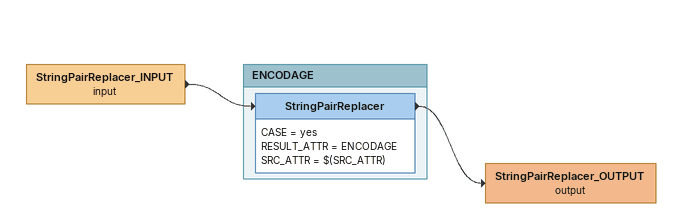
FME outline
StringPairReplacer_INPUT (input)
    -> StringPairReplacer
StringPairReplacer_OUTPUT (output)

Bookmark: ENCODAGE
StringPairReplacer
    CASE = yes
    RESULT_ATTR = ENCODAGE
    SRC_ATTR = $(SRC_ATTR)
    -> StringPairReplacer_OUTPUT (output)
